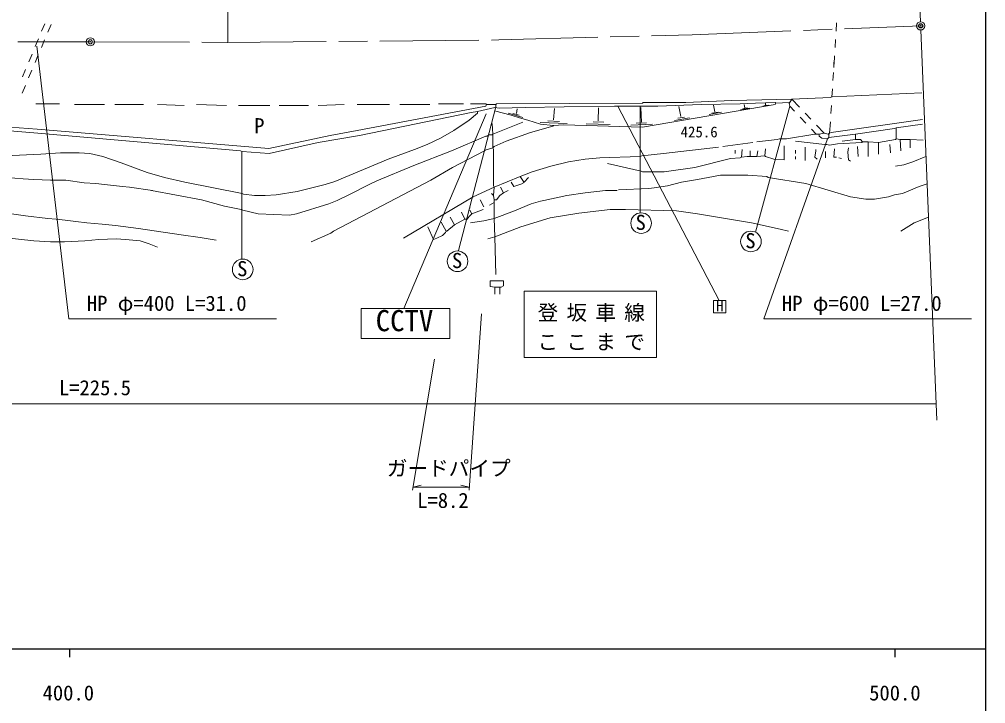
# Model space of a CAD drawing. Units: millimetres, scale not verified. Extents: x 40000 to 680000, y 20000 to 380000.
# Drawn here: x 461907 to 579000, y 198357 to 281238 of the extents above; entities that cross this region are included whole.
import ezdxf
from ezdxf.enums import TextEntityAlignment as Align

# ---------------------------------------------------------------- set-up
doc = ezdxf.new("R2010")
doc.units = ezdxf.units.MM
doc.header["$LTSCALE"] = 1000
doc.header["$PDMODE"] = 32
doc.header["$PDSIZE"] = 500
doc.linetypes.add('CHAIN', pattern=[18.5, 12, -1.5, 3.5, -1.5])
for name, color, linetype, lineweight in [('M-BGD', 7, 'Continuous', 13), ('M-BMK', 2, 'CHAIN', 13), ('M-BMK-SRVR', 3, 'Continuous', 13), ('M-STR-HTXT', 7, 'Continuous', 13), ('M-STR-STRC', 7, 'Continuous', 13), ('M-TTL-BAND', 7, 'Continuous', 25)]:
    doc.layers.add(name, color=color, linetype=linetype, lineweight=lineweight)
doc.layers.add('M-OTRS', color=6, linetype='Continuous')
doc.styles.add('ＭＳ ゴシック', font='')
doc.styles.add('ＭＳ 明朝', font='')
doc.styles.get('ＭＳ ゴシック').set_extended_font_data('MS Gothic')
doc.styles.get('ＭＳ 明朝').set_extended_font_data('MS Mincho')

msp = doc.modelspace()

# ---------------------------------------------------------------- linework, layer by layer
at = {"layer": 'M-BGD'}
for p, q in [((487155, 278450), (487283, 320774)), ((464995, 280709), (464608, 279787)), ((465747, 280608), (465360, 279686)), ((560939, 280802), (560876, 279804)), ((464221, 278865), (463833, 277943)), ((464973, 278764), (464586, 277842)), ((560813, 278806), (560750, 277808)), ((463446, 277021), (463059, 276099)), ((464199, 276920), (463812, 275998)), ((560688, 276810), (560625, 275812)), ((462672, 275177), (462285, 274255)), ((560604, 275393), (560604, 276070)), ((463424, 275076), (463037, 274154)), ((560562, 274814), (560499, 273816)), ((462650, 273232), (462263, 272310)), ((560181, 271752), (555524, 271583)), ((560350, 271837), (560181, 271752)), ((571272, 272345), (560350, 271837)), ((560436, 272818), (560373, 271820)), ((466794, 270990), (463915, 270990)), ((468572, 270905), (472212, 270905)), ((473482, 270905), (476954, 270905)), ((481864, 270821), (478647, 270905)), ((487029, 270821), (483388, 270905)), ((488468, 270821), (491940, 270821)), ((491940, 270821), (492278, 270821)), ((493379, 270821), (496935, 270821)), ((498120, 270821), (501253, 270905)), ((502862, 270905), (506756, 270905)), ((502862, 267773), (518440, 270736)), ((508026, 270905), (511667, 270905)), ((512683, 270990), (515731, 270990)), ((515108, 253239), (519626, 270651)), ((516578, 270990), (518440, 270990)), ((517424, 270059), (519541, 270567)), ((518440, 270990), (518525, 270905)), ((518440, 270736), (518525, 270905)), ((518525, 270905), (519626, 270905)), ((519541, 270567), (520049, 270482)), ((519710, 270990), (519626, 270905)), ((519626, 270651), (519626, 270905)), ((537406, 271075), (519710, 270990)), ((520049, 270482), (523182, 270567)), ((523182, 270567), (527923, 270651)), ((527923, 270651), (534019, 270736)), ((532036, 268958), (532079, 270521)), ((534019, 270736), (537406, 270736)), ((534426, 270736), (546722, 247197)), ((537143, 257801), (537143, 270736)), ((537307, 268778), (537211, 270568)), ((537490, 271159), (537406, 271075)), ((537406, 268196), (553492, 270905)), ((537406, 270736), (539268, 270736)), ((542655, 271159), (537490, 271159)), ((539268, 270736), (544518, 270905)), ((542057, 269451), (541828, 270664)), ((548243, 271413), (542655, 271159)), ((544518, 270905), (549259, 270990)), ((546186, 270016), (546022, 270828)), ((555524, 271583), (548243, 271413)), ((549259, 270990), (551122, 271075)), ((549576, 270420), (550139, 270519)), ((549819, 270530), (549740, 270921)), ((551122, 271075), (553492, 271159)), ((555270, 270736), (551124, 255462)), ((551987, 270704), (552737, 270840)), ((552193, 270797), (552224, 270803)), ((552224, 270803), (552490, 270857)), ((552338, 270876), (552304, 271080)), ((553492, 271159), (553577, 271075)), ((553492, 270905), (553577, 271075)), ((553577, 271075), (555186, 271159)), ((555186, 271159), (555270, 271159)), ((555207, 271054), (555524, 271583)), ((555270, 270736), (555207, 271054)), ((555270, 270736), (555833, 270136)), ((555524, 271583), (556445, 270602)), ((560310, 270822), (560247, 269824)), ((503116, 267180), (516662, 269974)), ((516408, 269043), (517424, 269889)), ((516662, 269974), (517424, 270059)), ((517424, 269889), (517424, 270059)), ((521488, 269635), (519503, 270177)), ((521151, 269873), (522897, 269363)), ((522504, 269297), (521488, 269635)), ((521712, 269847), (522457, 269637)), ((522132, 269853), (522247, 270414)), ((526633, 269073), (526747, 270449)), ((541694, 269250), (542516, 269393)), ((545507, 269728), (547007, 269976)), ((545810, 269880), (546574, 270010)), ((549298, 270290), (550428, 270474)), ((556518, 269407), (557202, 268678)), ((557129, 269873), (557814, 269144)), ((464084, 267942), (460805, 268161)), ((514546, 267773), (516408, 269043)), ((519287, 267349), (519202, 268619)), ((519287, 267349), (522928, 268789)), ((523520, 269043), (522504, 269297)), ((525044, 268535), (523520, 269043)), ((523859, 267519), (526568, 268281)), ((525013, 268758), (528281, 268629)), ((526653, 268365), (525044, 268535)), ((525945, 268944), (527349, 268872)), ((526568, 268281), (526653, 268365)), ((526653, 268365), (527838, 268450)), ((527838, 268450), (537406, 268196)), ((530588, 268586), (533498, 268514)), ((531434, 268829), (532724, 268786)), ((536020, 268428), (538648, 268552)), ((536670, 268667), (537893, 268696)), ((541293, 268992), (543099, 269298)), ((558498, 268415), (559419, 267434)), ((560184, 268826), (560096, 267434)), ((560266, 267519), (571357, 269127)), ((568140, 268111), (571357, 268535)), ((464169, 267434), (460760, 267718)), ((492150, 265611), (464084, 267942)), ((488722, 265317), (464169, 267434)), ((492150, 265611), (499560, 267180)), ((498120, 266333), (503116, 267180)), ((499560, 267180), (502862, 267773)), ((512937, 266841), (514546, 267773)), ((514292, 265317), (518440, 267095)), ((518440, 267095), (518610, 267095)), ((518610, 267095), (518779, 267265)), ((518779, 267265), (519202, 267265)), ((519202, 267265), (519287, 267349)), ((519287, 265656), (519287, 267349)), ((520896, 266503), (523859, 267519)), ((554847, 266757), (558318, 267349)), ((557887, 267949), (558450, 267349)), ((558318, 267349), (558572, 267349)), ((558572, 267349), (558826, 267349)), ((558826, 267349), (559419, 267434)), ((558826, 267349), (558826, 267095)), ((558826, 267095), (559165, 266841)), ((559419, 267434), (559927, 267349)), ((559927, 267349), (560096, 267434)), ((560012, 267265), (560096, 267434)), ((560012, 266926), (563229, 267349)), ((560012, 266926), (560012, 267265)), ((560096, 267434), (560266, 267519)), ((563229, 267349), (567970, 268027)), ((563229, 266672), (563229, 267349)), ((567970, 268027), (568140, 268111)), ((568140, 266757), (568140, 268111)), ((492180, 264992), (498120, 266333)), ((509804, 265487), (511328, 266079)), ((511328, 266079), (512937, 266841)), ((519287, 265656), (519456, 265825)), ((519456, 265825), (520896, 266503)), ((547142, 265825), (550783, 266333)), ((551291, 266418), (553746, 266672)), ((553746, 266672), (554000, 266757)), ((554000, 266757), (554847, 266757)), ((554593, 264217), (554593, 265910)), ((555948, 266503), (559504, 266079)), ((559165, 266841), (559758, 266757)), ((559504, 266079), (559758, 266079)), ((559758, 266757), (559842, 266757)), ((559758, 266079), (560096, 265995)), ((559842, 266757), (560012, 266926)), ((560096, 265995), (561028, 266164)), ((561028, 266164), (563991, 266333)), ((563229, 266672), (561620, 266503)), ((563822, 266672), (563229, 266672)), ((563568, 264640), (563483, 265825)), ((564076, 266418), (563822, 266672)), ((563991, 266333), (564076, 266418)), ((564076, 266418), (564753, 266418)), ((564753, 264640), (564753, 266418)), ((564753, 266418), (566023, 266333)), ((566023, 266333), (568055, 266672)), ((566023, 264894), (566023, 266333)), ((567462, 265063), (567378, 266079)), ((568055, 266672), (568140, 266757)), ((568648, 266672), (568140, 266757)), ((568732, 265317), (568648, 266672)), ((569833, 266672), (568648, 266672)), ((569833, 265656), (569833, 266672)), ((571442, 266587), (569833, 266672)), ((458496, 264640), (464508, 264894)), ((464508, 264894), (466878, 265063)), ((466878, 265063), (469164, 265063)), ((469164, 265063), (470434, 264979)), ((470434, 264979), (472043, 264640)), ((472043, 264640), (474244, 263878)), ((488892, 265233), (488722, 265317)), ((488868, 252195), (488868, 265233)), ((492180, 264992), (488892, 265233)), ((506587, 264301), (509804, 265487)), ((509720, 263539), (514292, 265317)), ((514376, 263285), (518271, 265317)), ((518271, 265317), (518356, 265402)), ((518356, 265402), (519287, 265656)), ((519372, 265487), (519287, 265656)), ((519372, 261084), (519372, 265487)), ((532241, 264471), (537152, 264640)), ((537152, 264640), (537321, 264725)), ((537321, 264725), (539946, 264979)), ((539946, 264979), (546634, 265741)), ((548666, 264979), (548666, 265402)), ((549428, 264555), (549513, 265487)), ((549428, 264555), (550106, 264640)), ((550106, 264640), (550444, 264640)), ((550444, 264640), (550444, 265317)), ((550444, 264640), (551291, 264640)), ((551291, 264640), (551376, 265317)), ((552222, 264725), (551291, 264640)), ((552222, 264725), (552307, 265571)), ((552307, 264640), (552222, 264725)), ((553323, 264301), (552307, 264640)), ((555948, 264979), (555948, 265402)), ((555948, 264301), (555948, 264640)), ((557133, 264132), (557133, 265741)), ((558318, 264555), (558403, 265317)), ((558403, 265317), (558403, 265487)), ((559588, 264471), (559588, 265233)), ((560604, 264555), (560689, 265571)), ((562298, 265148), (562382, 265656)), ((562382, 264217), (562298, 265148)), ((570172, 263963), (571767, 264646)), ((474244, 263878), (477377, 262693)), ((500152, 261592), (506587, 264301)), ((505232, 261677), (509720, 263539)), ((526314, 263455), (528431, 263963)), ((528431, 263963), (530463, 264301)), ((530463, 264301), (532241, 264471)), ((537236, 262862), (533172, 263793)), ((543756, 263285), (548074, 264386)), ((548074, 264386), (549259, 264471)), ((549259, 264471), (549428, 264555)), ((554593, 264217), (553323, 264301)), ((558572, 264301), (558318, 264555)), ((560943, 264555), (560604, 264555)), ((561536, 264386), (561197, 264471)), ((562636, 264047), (562382, 264217)), ((568055, 263455), (569071, 263624)), ((569071, 263624), (570172, 263963)), ((457142, 262354), (462391, 261931)), ((477377, 262693), (479494, 262100)), ((511752, 261761), (514376, 263285)), ((522589, 262185), (524028, 262777)), ((524028, 262777), (526314, 263455)), ((537406, 262777), (537236, 262862)), ((540030, 262777), (537406, 262777)), ((540030, 262777), (543756, 263285)), ((545364, 262100), (546888, 262354)), ((546888, 262354), (550190, 262354)), ((552476, 262185), (550190, 262354)), ((462391, 261931), (463661, 261846)), ((463661, 261846), (465693, 261761)), ((467556, 261761), (465693, 261761)), ((469757, 261423), (467556, 261761)), ((471196, 261338), (469757, 261423)), ((472212, 261253), (471196, 261338)), ((474414, 260999), (472212, 261253)), ((479494, 262100), (481949, 261507)), ((481949, 261507), (488892, 260153)), ((495580, 260407), (498967, 261253)), ((498967, 261253), (500152, 261592)), ((499983, 255581), (511752, 261761)), ((501846, 259983), (504301, 261253)), ((504301, 261253), (505232, 261677)), ((519456, 260915), (522589, 262185)), ((521488, 261507), (521827, 260999)), ((521827, 260999), (522928, 261338)), ((523012, 261592), (522589, 262185)), ((522928, 261338), (523012, 261507)), ((523012, 261507), (523012, 261592)), ((523097, 261507), (523012, 261507)), ((523605, 262100), (523097, 261507)), ((540454, 261084), (542147, 261507)), ((542147, 261507), (544094, 261846)), ((544094, 261846), (545364, 262100)), ((552646, 262100), (552476, 262185)), ((557218, 261338), (552646, 262100)), ((562636, 259729), (557218, 261338)), ((570934, 260999), (571903, 261322)), ((475260, 260915), (474414, 260999)), ((478054, 260491), (475260, 260915)), ((483981, 259391), (477929, 260512)), ((488892, 260153), (489061, 260068)), ((489061, 260068), (490416, 259899)), ((491686, 259899), (493040, 259983)), ((493040, 259983), (495580, 260407)), ((500406, 259306), (501846, 259983)), ((516916, 259729), (519456, 260915)), ((519372, 259899), (519118, 260153)), ((519456, 260915), (519372, 261084)), ((519372, 259899), (519456, 260915)), ((520134, 259899), (520557, 260237)), ((520557, 260237), (520218, 260915)), ((520557, 260237), (521150, 260491)), ((528262, 259899), (530463, 260237)), ((530463, 260237), (532918, 260491)), ((532918, 260491), (534338, 260494)), ((534527, 260576), (538168, 260745)), ((538168, 260745), (538845, 260830)), ((538845, 260830), (540454, 261084)), ((567970, 259983), (567208, 259729)), ((567970, 259983), (568902, 260153)), ((568902, 260153), (570934, 260999)), ((486775, 258629), (483981, 259391)), ((490416, 259899), (491686, 259899)), ((495496, 257697), (499390, 258883)), ((499390, 258883), (500406, 259306)), ((508450, 254734), (516916, 259729)), ((518186, 258544), (517763, 259391)), ((518864, 258713), (519456, 259052)), ((519456, 259391), (519372, 259899)), ((519456, 259052), (519456, 259391)), ((519456, 259391), (519710, 259391)), ((519456, 257105), (519456, 259052)), ((519710, 259391), (520134, 259899)), ((521912, 258036), (523944, 258883)), ((523944, 258883), (525044, 259221)), ((525044, 259221), (525468, 259306)), ((525468, 259306), (528262, 259899)), ((564499, 259475), (562636, 259729)), ((565515, 259475), (564499, 259475)), ((567208, 259729), (565515, 259475)), ((459597, 257867), (462645, 257443)), ((488807, 258205), (486775, 258629)), ((488976, 258121), (488807, 258205)), ((490839, 257697), (488976, 258121)), ((494649, 257528), (490839, 257697)), ((494649, 257528), (495496, 257697)), ((515900, 257020), (515477, 257867)), ((516747, 257697), (516408, 257359)), ((516493, 258375), (516493, 258459)), ((516747, 257697), (516493, 258121)), ((518102, 258205), (516747, 257697)), ((519456, 257105), (521912, 258036)), ((526230, 257189), (529706, 257776)), ((529706, 257776), (533511, 258205)), ((533511, 258205), (535374, 258205)), ((541554, 258036), (535374, 258205)), ((544094, 257697), (541554, 258036)), ((550614, 256597), (544094, 257697)), ((462645, 257443), (465354, 257105)), ((465354, 257105), (466370, 257020)), ((467471, 256935), (466370, 257020)), ((467471, 256935), (468741, 256766)), ((468741, 256766), (470096, 256597)), ((470096, 256597), (471958, 256427)), ((513614, 255581), (513022, 256681)), ((514630, 256343), (514122, 257274)), ((515900, 257020), (514630, 256343)), ((516154, 257020), (515900, 257020)), ((516154, 257020), (516408, 257359)), ((516578, 256597), (518186, 256851)), ((518186, 256851), (519456, 257105)), ((519541, 254903), (519456, 257105)), ((522674, 256089), (526230, 257189)), ((554085, 255835), (550614, 256597)), ((568732, 255581), (570341, 256597)), ((570341, 256597), (572067, 257287)), ((471958, 256427), (473567, 256258)), ((476361, 255919), (473567, 256258)), ((481526, 255157), (476361, 255919)), ((497274, 254311), (499644, 255327)), ((499644, 255327), (499983, 255581)), ((511413, 256089), (512090, 254565)), ((513191, 255073), (513530, 255411)), ((513530, 255411), (513614, 255581)), ((513699, 255581), (513614, 255581)), ((514630, 256343), (513699, 255581)), ((519541, 254903), (522674, 256089)), ((555101, 255581), (554085, 255835)), ((459936, 254819), (463661, 254395)), ((463661, 254395), (465693, 254311)), ((465693, 254311), (467386, 254311)), ((467386, 254311), (469842, 254395)), ((469842, 254395), (471535, 254565)), ((471535, 254565), (473652, 254649)), ((474752, 254565), (473652, 254649)), ((476530, 254395), (474752, 254565)), ((477631, 254057), (476530, 254395)), ((483812, 254819), (481526, 255157)), ((485759, 254480), (483812, 254819)), ((512090, 254565), (512514, 254734)), ((512514, 254734), (513191, 255073)), ((518694, 254649), (519541, 254903)), ((478647, 253633), (477631, 254057)), ((547531, 247197), (546031, 247197)), ((546031, 247197), (546031, 245697)), ((547531, 245697), (547531, 247197)), ((546031, 245697), (547531, 245697))]:
    msp.add_line(p, q, dxfattribs=at)
for centre in [(537252, 256556), (550553, 254335), (515004, 251934), (488977, 250950)]:
    msp.add_circle(centre, 1250, dxfattribs=at)
at = {"layer": 'M-BMK'}
for p, q in [((543417, 279372), (571126, 280446)), ((487103, 278449), (520018, 278738)), ((520018, 278738), (543417, 279372)), ((369208, 278454), (470517, 278514)), ((470517, 278514), (487114, 278441))]:
    msp.add_line(p, q, dxfattribs=at)
at = {"layer": 'M-BMK-SRVR'}
for p, q in [((571109, 280947), (568538, 337262)), ((571143, 279950), (573071, 232676))]:
    msp.add_line(p, q, dxfattribs=at)
for centre in [(571127, 280447), (470517, 278514)]:
    msp.add_circle(centre, 500, dxfattribs=at)
for p in [(571127, 280447), (470517, 278514)]:
    msp.add_point(p, dxfattribs=at)
at = {"layer": 'M-OTRS'}
msp.add_point((571127, 280447), dxfattribs=at)
at = {"layer": 'M-STR-HTXT'}
for p, q in [((464042, 277971), (467891, 244980)), ((552113, 244980), (559842, 266757)), ((467891, 244980), (493065, 244980)), ((517903, 245587), (516398, 224226)), ((552113, 244980), (577288, 244980)), ((512212, 240065), (509553, 224226)), ((342926, 234667), (572990, 234667)), ((509615, 224590), (510615, 224840)), ((516423, 224590), (515423, 224840)), ((509615, 224590), (516423, 224590))]:
    msp.add_line(p, q, dxfattribs=at)
at = {"layer": 'M-STR-STRC'}
for p, q in [((518461, 269804), (508500, 246204)), ((519626, 250331), (519541, 254903)), ((518948, 248892), (518948, 249569)), ((518948, 249569), (520557, 249569)), ((520557, 249569), (520557, 248977)), ((519541, 248807), (518948, 248892)), ((519541, 247961), (519541, 248807)), ((520134, 248807), (519541, 248807)), ((520134, 247961), (520134, 248807)), ((520303, 248807), (520134, 248807)), ((520557, 248977), (520303, 248807)), ((523097, 248299), (539097, 248299)), ((523097, 240299), (523097, 248299)), ((539097, 248299), (539097, 240299)), ((503308, 246204), (514061, 246204)), ((503308, 242585), (503308, 246204)), ((514061, 246204), (514061, 242585)), ((532241, 246098), (532241, 245759)), ((514061, 242585), (503308, 242585)), ((539097, 240299), (523097, 240299))]:
    msp.add_line(p, q, dxfattribs=at)
at = {"layer": 'M-TTL-BAND'}
for p, q in [((579000, 20000), (579000, 370000)), ((40000, 205000), (579000, 205000)), ((468000, 205000), (468000, 204000)), ((568000, 205000), (568000, 204000))]:
    msp.add_line(p, q, dxfattribs=at)

# ---------------------------------------------------------------- texts
at = {"layer": 'M-BGD', "style": 'ＭＳ ゴシック'}
for s, height, p in [('P', 1833, (490366, 266888)), ('425.6', 1320, (542035, 266546)), ('S', 1833, (536573, 255182)), ('S', 1833, (549874, 252962)), ('S', 1833, (514326, 250560)), ('S', 1833, (488298, 249576)), ('H', 1320, (546336, 245487))]:
    msp.add_text(s, height=height, dxfattribs=at).set_placement(p, align=Align.BOTTOM_LEFT)
at = {"layer": 'M-STR-HTXT', "style": 'ＭＳ ゴシック'}
for s, p in [('HP φ=400 L=31.0', (470091, 245383)), ('HP φ=600 L=27.0', (554314, 245383)), ('側\u3000溝 \u3000  L=225.5', (452965, 235160)), ('ガードパイプ', (506437, 225396)), ('L=8.2', (510118, 221513))]:
    msp.add_text(s, height=1833, dxfattribs=at).set_placement(p, align=Align.BOTTOM_LEFT)
at = {"layer": 'M-STR-STRC', "style": 'ＭＳ 明朝'}
msp.add_text('CCTV', height=2566, dxfattribs=at).set_placement((505087, 242696), align=Align.BOTTOM_LEFT)
at = {"layer": 'M-STR-STRC', "char_height": 1833, "attachment_point": 7, "style": 'ＭＳ ゴシック'}
for s, insert in [('\\T1.4;登坂車線', (524704, 244592)), ('\\T1.4;ここまで', (524704, 241141))]:
    msp.add_mtext(s, dxfattribs=dict(at, insert=insert))
at = {"layer": 'M-TTL-BAND', "style": 'ＭＳ ゴシック'}
for s, p in [('400.0', (467844, 198195)), ('500.0', (568000, 198195))]:
    msp.add_text(s, height=1833, dxfattribs=at).set_placement(p, align=Align.BOTTOM_CENTER)

doc.saveas('drawing.dxf')
